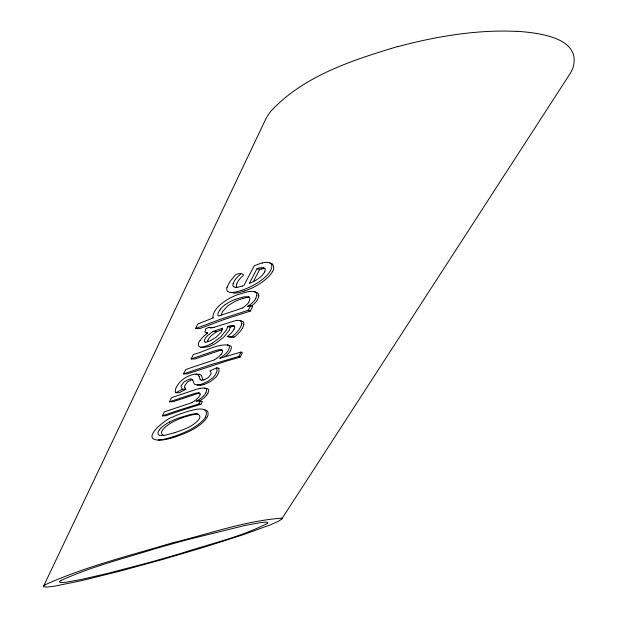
<?xml version="1.0" encoding="UTF-8"?>
<svg xmlns="http://www.w3.org/2000/svg" width="618" height="618" viewBox="0 0 618 618"><rect width="100%" height="100%" fill="white"/><g stroke="black" fill="none" stroke-linecap="round" stroke-linejoin="round"><path stroke-width="0.93" d="M206.706 390.228L205.887 392.801M200.155 394.199L200.147 394.23A10.297 4.017 -23.5 0 1 200.139 394.354L200.062 394.717A14.677 5.732 -23.4 0 1 199.846 395.288L199.328 396.292A11.325 4.419 -23.5 0 1 198.54 397.328L198.448 397.428A19.722 7.717 -23.3 0 1 194.33 401.036L194.044 401.26A13.712 5.353 -23.4 0 1 192.932 402.001L192.02 402.565M258.803 295.999L257.644 299.452M255.705 298.564L256.81 295.296M241.816 323.701L241.314 325.524A30.552 12.87 -24.2 0 1 241.113 326.018L239.035 329.633A32.314 13.619 -24.2 0 1 237.443 331.542L236.37 332.7A35.218 14.855 -24.1 0 1 234.724 334.299L233.913 335.026A16.995 7.107 -24.3 0 1 233.125 335.682L232.19 336.408M243.816 324.45L243.291 326.265A31.75 13.349 -24.2 0 1 243.09 326.76L242.488 328.027M231.124 325.678L229.471 326.026A14.098 5.886 -24.4 0 0 228.498 326.296L227.54 326.59L227.347 327.548A22.897 9.672 -24 0 1 227.231 328.003L226.628 329.479M234.446 326.18A7.192 3.005 -24.5 0 0 233.403 326.312L232.067 326.598A12.963 5.407 -24.4 0 0 231.132 326.86L230.213 327.138L229.989 328.189A22.82 9.61 -24.1 0 1 229.888 328.544L229.301 329.966M59.552 581.77L60.417 582.527L65.369 582.318L81.978 579.344L107.663 573.388L143.592 564.01A1877.863 1251.249 -43.1 0 0 181.646 553.21C210.329 543.678 240.68 537.197 267.609 523.261A2.626 0.796 -24 0 0 267.911 522.797L266.281 522.102L261.962 522.388L245.269 525.377L187.849 539.584A585.91 131.773 -21.6 0 0 155.319 548.691C123.724 558.487 91.302 566.629 61.159 580.433M222.588 328.282L221.344 331.696A19.235 8.119 -24 0 1 220.603 332.801L215.775 337.505L209.765 341.02A11.75 4.936 -24.1 0 1 208.869 341.36L208.003 341.654A5.299 2.217 -24 0 1 205.23 342.21M226.96 287.262L230.081 281.337L235.11 275.334A15.265 6.783 -25.1 0 1 235.775 274.716C238.139 272.839 247.293 273.45 241.708 276.771A26.273 11.541 -25.4 0 0 238.316 280.85L236.609 284.141M233.032 283.732L234.763 280.34A25.825 11.379 -25.3 0 1 238.231 276.215L240.587 274.106M175.898 388.243L175.381 390.182A24.465 9.71 -23.7 0 0 175.388 391.596L175.775 392.762L179.405 392.708L185.84 389.278L184.852 387.749M207.918 340.271L208.706 338.695A13.519 5.639 -24.3 0 1 209.363 337.776L209.51 337.59A17.86 7.439 -24.3 0 1 211.495 335.52L216.346 331.781L222.233 329.765M176.053 387.872C179.228 380.835 186.257 376.084 193.658 374.384A7.231 2.897 -23.6 0 1 195.875 374.16M264.79 271.596L264.465 272.322M234.044 329.077L234.662 327.432A9.363 3.932 -24.4 0 0 234.709 327.053M207.98 393.102L208.768 390.522A10.367 4.048 -23.6 0 0 206.968 388.506M230.545 350.553L231.441 347.633A11.209 4.581 -24.2 0 0 229.657 345.501M270.429 270.73C271.874 268.413 273.063 264.041 269.633 262.859M248.838 302.063L249.209 301.275A22.773 9.842 -24.6 0 0 249.533 300.464L249.842 298.957A9.633 4.156 -24.8 0 0 248.513 296.733M272.337 271.773C274.755 269.085 274.021 263.616 270.792 263.538M255.589 298.803L255.11 299.606A14.253 6.141 -24.9 0 1 254.747 300.139L254.377 300.618M247.285 306.628L250.738 305.593L252.754 306.42L250.282 311.086L223.623 319.676L199.9 328.567L195.558 328.575L197.845 323.971L213.349 317.868A3.252 1.398 -24.3 0 1 213.14 317.752M189.487 407.841A254.67 84.334 -22.8 0 0 166.095 415.667L162.387 415.86L164.427 411.82L191.85 402.666M199.421 393.249A13.318 5.168 -23.5 0 0 197.335 393.681L173.202 401.669L169.487 401.8L171.572 397.668L196.037 389.433A21.924 8.521 -23.5 0 1 197.212 389.101L199.853 388.49M219.745 358.278L241.105 352.051L242.387 352.839L240.047 357.189A331.711 110.135 -23 0 0 226.057 361.213L187.293 373.905L183.561 373.913L185.732 369.603A220.356 78.594 -23.2 0 1 192.476 367.2L214.191 359.977M220.981 354.508A12.19 4.99 -24 0 0 221.87 353.349L222.681 351.441L222.264 350.174A7.447 3.036 -24.1 0 0 221.051 350.313L219.614 350.615A12.445 5.06 -24.1 0 0 218.579 350.9L194.863 358.981L191.124 358.919L193.349 354.516C204.62 351.735 215.504 344.311 227.409 344.952M205.524 416.988C211.286 402.079 185.392 412.221 178.78 414.423A34.786 13.063 -23.2 0 0 175.442 415.79L174.268 416.316A29.278 11.031 -23.2 0 0 172.461 417.165C168.088 417.405 139.768 439.027 158.038 440.093M207.061 417.204C208.645 415.103 208.915 410.182 204.952 409.896M258.996 268.096L256.988 268.668L249.332 283.438L250.614 282.928A16.964 7.532 -25.2 0 0 256.261 280.031L257.899 278.95M253.318 281.692L259.668 269.51L261.584 268.969M162.387 415.844A267.424 88.05 -22.7 0 1 189.208 406.922L198.826 403.94L200.302 401.159L202.403 401.515L200.935 404.288L189.487 407.826M195.558 328.575L220.356 319.274L248.266 310.282L250.738 305.593M183.561 373.913L209.919 364.983L238.757 356.416L241.105 352.051M264.434 272.368L262.202 275.381A16.902 7.501 -25.2 0 1 260.348 277.103L258.533 278.509M226.458 329.788L220.904 336.81L212.206 343.237M229.108 330.329L223.801 337.15L215.458 343.477A14.33 5.995 -24.1 0 1 210.421 345.925L209.826 346.126M234.013 329.139L233.009 330.792A20.765 8.722 -24.2 0 1 229.502 334.701L229.062 335.064A14.229 5.964 -24.3 0 1 228.158 335.79C225.516 337.42 233.959 338.177 235.265 336.331A16.949 7.076 -24.3 0 0 236.022 335.69L236.818 334.964A35.288 14.855 -24.1 0 0 238.139 333.674L239.591 332.105A32.769 13.781 -24.2 0 0 240.974 330.421L242.295 328.413M207.926 393.218L206.621 395.203M205.817 392.932L205.331 393.751A18.107 7.076 -23.5 0 1 205.161 394.014L204.573 394.802A16.972 6.636 -23.5 0 1 197.412 400.603M230.514 350.615L230.035 351.41A16.701 6.829 -24.1 0 1 229.919 351.596L229.309 352.422A23.237 9.517 -24 0 1 225.022 356.686M270.344 270.885L268.884 273.133A26.319 11.703 -25.2 0 1 263.438 278.563L260.781 280.611M272.252 271.92L270.808 274.153A26.628 11.804 -25.2 0 1 265.508 279.521L262.828 281.615M257.497 299.745L257.057 300.487A14.531 6.25 -24.9 0 1 256.779 300.896L256.385 301.437A18.942 8.165 -24.8 0 1 252.136 305.501L251.572 305.933M205.431 417.158L204.821 418.154A23.221 8.776 -23.3 0 1 203.786 419.545C195.643 428.259 184.149 432.87 173.102 436.733M206.837 417.621L206.227 418.618A23.584 8.899 -23.3 0 1 205.493 419.645C197.714 428.436 186.381 433.056 175.527 436.856M248.722 302.287L248.544 302.581A8.389 3.608 -24.8 0 1 247.88 303.461L247.679 303.685A20.278 8.768 -24.7 0 1 246.791 304.597L242.843 307.918M200.101 340.503C196.539 344.187 198.401 348.753 204.535 347.216A7.509 3.129 -24 0 0 207.517 346.829L207.633 346.806A8.953 3.731 -24 0 0 208.66 346.52L209.463 346.258M159.568 429.734C156.825 432.013 157.536 436.656 161.854 435.497M220.402 309.216L218.339 312.414L217.806 314.624A11.387 4.89 -24.6 0 0 218.015 315.489M204.774 335.342L205.153 335.018A18.54 7.748 -24.2 0 1 206.659 333.82L207.64 332.94A7.455 3.16 -24.1 0 1 206.76 333.017A4.365 1.846 -24.1 0 1 206.389 333.009L207.679 333.087M227.107 336.563L232.005 336.555M216.756 358.262L216.13 358.718A13.241 5.415 -24 0 1 215.056 359.437L214.369 359.869M225.253 304.635L226.219 303.963A17.968 7.717 -24.7 0 1 230.993 301.252L232.129 300.711A21.097 9.046 -24.7 0 1 233.581 300.078L234.971 299.521A33.596 14.299 -24.7 0 1 237.08 298.757L244.002 296.849L248.312 296.779M262.395 281.932L261.893 282.287M242.774 307.965L218.61 315.976M260.332 280.935L259.699 281.375M261.36 282.658L258.085 284.774A30.691 13.635 -25.1 0 1 248.753 289.456L244.875 290.908M259.29 281.661L255.759 283.917A32.831 14.647 -25.1 0 1 246.034 288.73L241.986 290.244M222.611 328.197L213.025 331.457L208.003 335.265A17.683 7.385 -24.3 0 0 205.972 337.358L205.871 337.482A13.279 5.554 -24.2 0 0 205.161 338.479L204.156 341.059L205.099 342.125M247.555 306.451L250.066 304.682A18.795 8.119 -24.8 0 0 254.423 300.618M219.954 358.154L220.572 357.776A12.924 5.276 -24.1 0 0 222.658 356.323L222.735 356.254A22.804 9.363 -24 0 0 227.285 351.82L227.826 351.109A16.4 6.713 -24.1 0 0 228.042 350.792L229.27 348.212A14.824 6.08 -24.1 0 0 229.317 348.011L229.417 347.092A11.232 4.604 -24.2 0 0 227.486 344.914M45.214 584.744C85.979 566.374 129.795 555.659 172.522 542.805C208.598 534.076 244.527 520.928 281.623 518.185M197.389 400.588L196.269 401.221M196.045 401.345L199.977 400.711A16.856 6.574 -23.5 0 0 206.59 395.203M199.096 401.221L200.302 401.159M175.775 392.762L182.472 389.24L185.84 389.278M169.711 421.924L169.989 421.785A28.142 10.56 -23.2 0 1 179.096 417.868L189.958 414.647A22.032 8.289 -23.3 0 1 193.527 414.021C197.737 412.384 202.395 416.223 198.393 420.047C192.422 426.791 183.438 429.657 175.141 432.538M212.785 327.633L209.139 327.385L205.925 328.575L204.859 331.889L206.312 333.009M206.451 345.887L207.277 345.586A15.187 6.365 -24 0 0 212.198 343.229M191.124 358.919L216.053 350.429A12.762 5.207 -24.1 0 1 216.988 350.167L218.679 349.811A7.393 3.02 -24.1 0 1 221.344 349.757M169.487 401.8L194.732 393.427M204.543 379.691L208.459 377.428L210.854 374.33A10.614 4.241 -23.7 0 0 211.032 373.743L211.055 373.635A13.859 5.539 -23.7 0 0 210.19 371.341L209.942 370.854L216.81 367.78L218.95 368.367M214.685 327.115L235.52 320.642A11.286 4.735 -24.5 0 1 240.217 320.634M241.839 290.29L241.151 290.522M244.743 290.954L244.21 291.132M205.964 346.057L205.331 346.265A9.672 4.04 -24 0 1 204.388 346.536L204.125 346.605A8.088 3.376 -24 0 1 200.842 347.053M214.446 327.192L210.723 328.065L209.139 327.385M172.801 436.833L171.595 437.212M175.242 436.949L174.23 437.266M201.738 384.102L207.833 381.437L212.801 377.722A19.915 7.957 -23.7 0 0 214.778 375.528L215.273 374.832A30.043 12.043 -23.5 0 0 215.836 373.936L216.941 371.055L216.825 367.895M174.902 432.623L174.013 432.901M243.832 285.616L254.23 265.771L260.533 263.399A16.292 7.223 -25.4 0 1 261.182 263.222L262.241 262.959M240.75 290.653L237.397 291.634M243.824 291.256L240.495 292.229A14.593 6.427 -25 0 1 233.928 293.002M243.052 285.864L242.279 286.103M173.619 433.017L165.578 435.064A19.676 7.455 -23.1 0 1 163.021 435.42L161.97 435.489M170.993 437.397L167.455 438.417A31.866 12.09 -23.1 0 1 162.913 439.475L161.236 439.769A20.958 7.91 -23 0 1 158.193 440.086L158.247 440.086M173.658 437.436L170.413 438.371M242.65 298.517L236.663 300.634A20.008 8.559 -24.8 0 0 235.342 301.213L227.694 305.81L222.519 311.634A30.738 13.109 -24.9 0 0 222.31 311.997L221.329 314.964M192.098 379.514L187.571 381.901L184.821 385.532A10.012 3.978 -23.6 0 0 184.643 386.235L184.643 386.312A18.679 7.424 -23.7 0 0 184.859 387.749M204.156 384.45L210.352 381.677L215.582 377.474A21.213 8.467 -23.7 0 0 216.81 376.014L217.304 375.335A31.155 12.468 -23.5 0 0 217.86 374.438L218.957 371.657L218.988 368.614M201.522 384.172L200.935 384.342A8.482 3.368 -23.7 0 1 197.528 384.914L197.034 384.89L199.637 385.145A7.354 2.912 -23.8 0 0 200.224 385.168M204.017 384.496L203.461 384.659A7.818 3.098 -23.8 0 1 200.217 385.176M204.288 379.769L203.986 379.854A4.983 1.985 -23.8 0 1 201.491 380.194L201.267 380.116M397.922 46.45C352.646 60.131 303.963 75.581 270.885 111.209A49.618 25.438 -28.2 0 0 265.477 119.676L43.569 586.158L43.801 586.799L47.586 587.038L54.654 586.158L81.669 580.626L119.39 571.279L162.094 559.607L204.319 547.169L243.098 534.763L270.421 524.844L278.046 521.461L281.561 519.251L569.456 74.623A46.829 21.159 -32 0 0 573.017 67.671C581.909 37.003 536.918 32.793 516.864 31.248M170.429 438.34A25.747 9.726 -23.1 0 1 162.24 439.939L162.279 439.892M162.179 439.9L158.54 440.07M196.014 374.176L198.981 374.369M213.025 331.457L216.346 331.781M163.662 435.342L163.198 435.273A9.788 3.685 -23.1 0 1 163.036 435.25C157.953 431.997 166.659 425.872 169.479 423.886C176.424 419.514 184.272 416.748 192.237 414.894A17.899 6.736 -23.3 0 1 198.401 414.176M230.383 292.414L233.983 292.917M198.826 403.94L200.935 404.288M206.721 388.544L204.635 388.189M227.54 326.59L230.213 327.138M263.345 267.857L264.257 268.212M221.46 349.796L222.264 350.174M229.448 345.501L227.563 344.991M254.214 291.696L256.725 292.646M231.912 336.625L234.083 337.258M256.988 268.668L259.668 269.51M254.724 291.866L255.195 292.082M248.266 310.282L250.282 311.086M270.074 263.052L272.252 264.102M233.82 286.791L234.4 287.03A9.092 4.017 -25 0 0 234.809 287.154L235.072 287.2A7.887 3.484 -25 0 0 235.775 287.27M238.757 356.416L240.047 357.189M227.911 291.495L228.93 292.044A11.155 4.921 -24.9 0 0 230.329 292.414M182.472 389.24L181.437 387.841A18.355 7.308 -23.7 0 1 181.105 386.381L181.12 386.265A9.772 3.893 -23.5 0 1 181.283 385.524L184.087 381.862L188.814 379.398A4.156 1.661 -23.5 0 1 190.645 379.043M198.54 375.365L199.212 376.702M201.429 375.613L202.812 379.56A10.699 4.256 -23.9 0 0 203.067 379.977M200.108 379.267L199.235 376.748M192.855 380.449L194.168 383.639A11.441 4.55 -23.8 0 0 196.763 384.898M212.901 317.382C212.878 308.714 224.179 300.981 231.843 297.158A26.242 11.271 -24.8 0 1 234.863 295.767L236.903 294.925A24.944 10.722 -24.8 0 1 237.397 294.732L248.011 291.711A14.932 6.443 -24.9 0 1 254.261 291.657M207.702 341.746A9.919 4.141 -24.2 0 1 207.949 340.263M240.634 320.873A8.946 3.754 -24.5 0 0 240.193 320.696L242.171 321.345A9.394 3.94 -24.6 0 1 242.774 321.599M240.781 320.788A13.387 5.624 -24.5 0 1 241.7 323.739M200.132 340.495A26.651 11.101 -24.3 0 1 204.736 335.335M231.117 325.694A6.582 2.758 -24.5 0 1 233.627 325.647M233.867 325.717A6.597 2.766 -24.4 0 1 234.662 327.069M242.92 321.514A13.681 5.74 -24.5 0 1 243.701 324.481M221.012 354.508A20.51 8.42 -23.9 0 1 216.733 358.255M196.107 374.106A10.946 4.388 -23.5 0 1 198.432 375.412M201.159 380.163A7.462 2.974 -23.8 0 1 200.139 379.259M199.081 374.292A10.892 4.357 -23.6 0 1 201.329 375.659M190.923 378.965A9.672 3.862 -23.4 0 1 192.708 380.51M256.849 292.569A15.172 6.543 -24.9 0 1 258.741 296.022M255.288 292.028A15.156 6.551 -24.9 0 1 256.748 295.319M242.642 298.571A15.574 6.682 -24.8 0 1 249.402 297.243M220.417 309.209A19.482 8.358 -24.7 0 1 225.215 304.62M199.83 388.521A12.29 4.805 -23.6 0 1 204.697 388.135M204.759 388.112A10.521 4.117 -23.6 0 1 206.667 390.197M198.571 392.747A6.018 2.348 -23.5 0 1 200.108 394.184M194.716 393.465A10.946 4.256 -23.5 0 1 198.502 392.785M261.576 268.984A8.544 3.778 -25.4 0 1 264.805 268.621M264.45 268.104A10.112 4.48 -25.3 0 1 264.697 271.619M258.988 268.119A8.714 3.862 -25.4 0 1 263.376 267.826M233.643 286.814A10.297 4.55 -25 0 1 233.218 283.693M237.405 291.588A15.782 6.976 -25 0 1 230.483 292.523M227.779 291.565A15.72 6.929 -25 0 1 227.161 287.216M236.879 287.138A11.116 4.898 -25.1 0 1 236.733 284.195M262.225 263.013A13.472 5.979 -25.4 0 1 269.695 262.75M242.287 286.034A14.685 6.512 -25.1 0 1 235.667 287.385M159.452 429.749A20.409 7.694 -23.2 0 1 169.68 421.901M281.584 518.208A4.002 1.205 -24.2 0 1 281.862 518.942M43.492 586.173A4.573 1.437 -21.3 0 1 45.245 584.752M59.475 581.785A4.148 1.298 -21.5 0 1 61.19 580.441M397.868 46.644A310.136 137.374 -27.1 0 1 516.718 31.418"/></g></svg>
